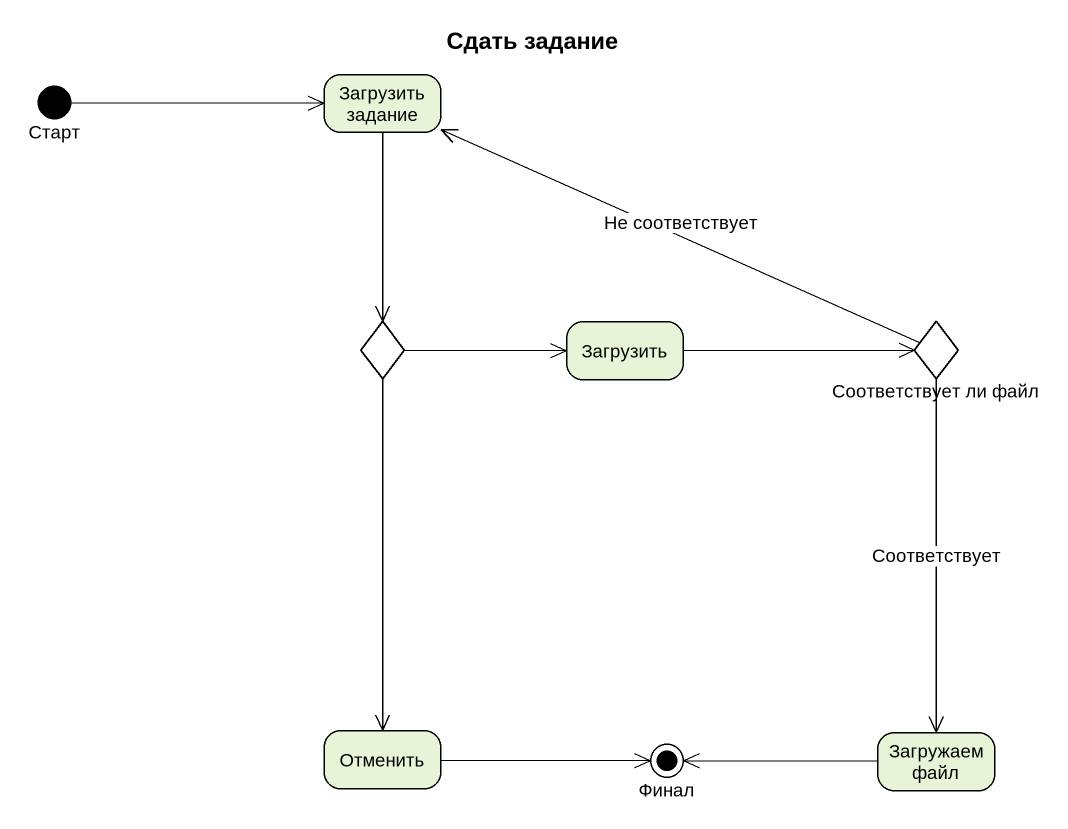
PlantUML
@startuml
title Сдать задание
hide empty description
state Старт <<start>>
state "Загрузить задание" as Загрузить_задание
state choice1 <<choice>>
state Загрузить
state "Соответствует ли файл" as Соответствует_ли_файл <<choice>>
state Отменить
state Финал <<end>>
state "Загружаем файл" as Загружаем_файл
Старт -right-> Загрузить_задание
Загрузить_задание --> choice1
choice1 -right-> Загрузить
choice1 --> Отменить
Загрузить -right-> Соответствует_ли_файл
Соответствует_ли_файл -left-> Загрузить_задание : Не соответствует
Соответствует_ли_файл --> Загружаем_файл : Соответствует
Отменить -right-> Финал
Загружаем_файл -left-> Финал
@enduml
